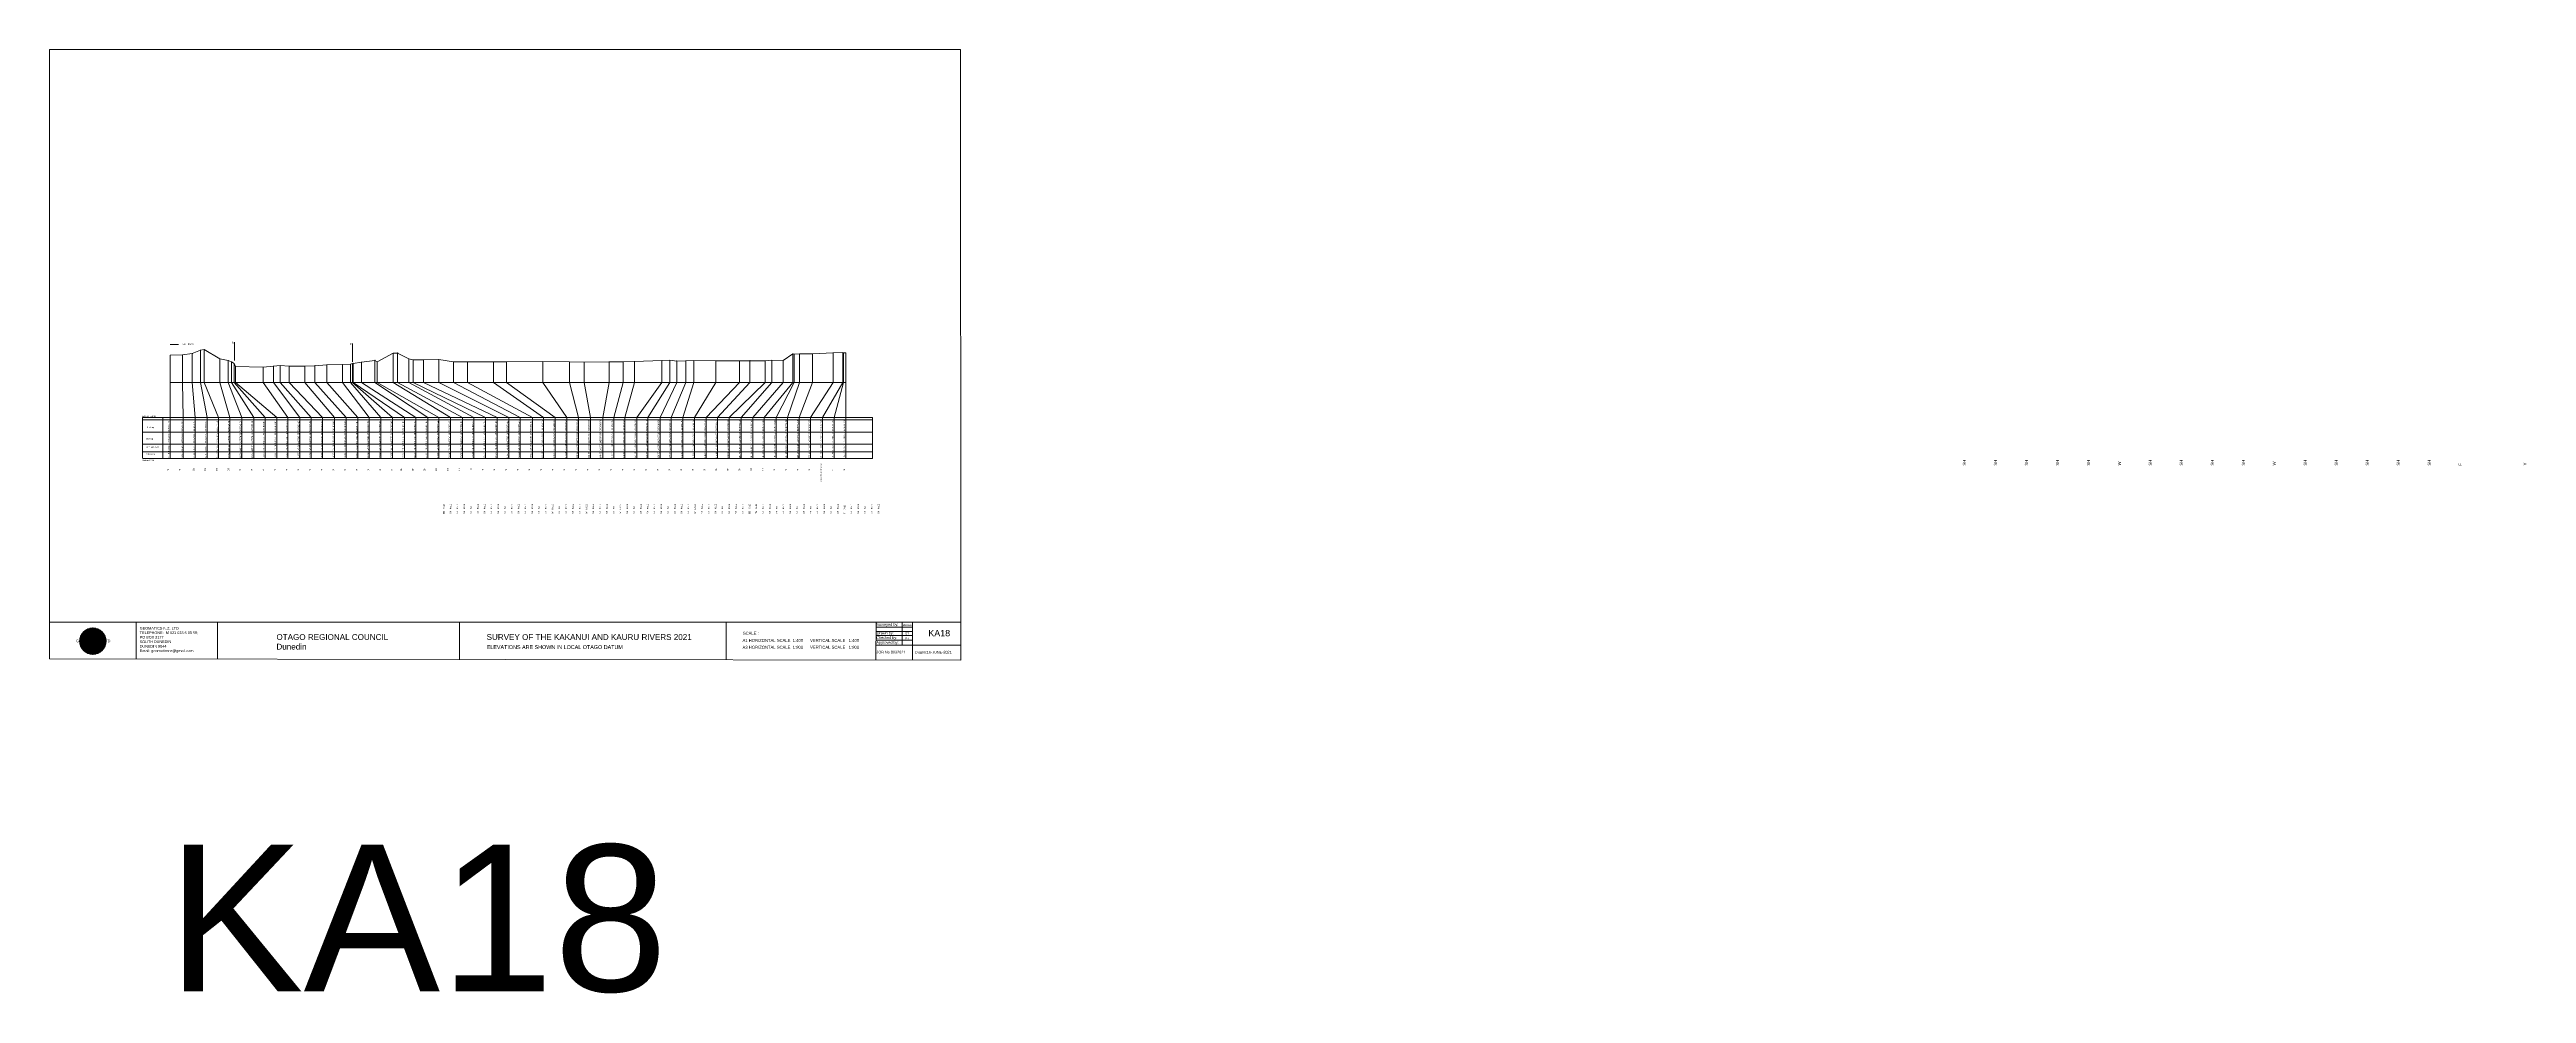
# Model space of a CAD drawing. Header units: millimetres. Extents: x -9371299 to 1075569, y -13754315 to 1425285150.
# Drawn here: x -549225 to 286305, y -64181 to 253963 of the extents above; entities that cross this region are included whole.
import ezdxf

# ---------------------------------------------------------------- set-up
doc = ezdxf.new("R2010")
doc.units = ezdxf.units.MM
doc.header["$PDMODE"] = 35
doc.header["$PDSIZE"] = 20
doc.layers.get('0').update_dxf_attribs({"lineweight": 0})
doc.layers.add('CODE', color=7, linetype='Continuous', lineweight=0)
doc.layers.add('geo', color=7, linetype='Continuous', lineweight=0)
doc.styles.get("Standard").update_dxf_attribs({"font": 'arial.ttf'})

# ---------------------------------------------------------------- blocks, each defined once
blk = doc.blocks.new('Geomatics_Circle_SPT')
at = {"layer": 'geo', "color": 2, "linetype": 'Continuous', "lineweight": 0}
for p, q in [((0, 25.2), (-25.2, 0)), ((-24.7, 4.9), (-4.9, 24.7)), ((-24.7, -4.9), (4.9, 24.7)), ((4.9, -24.7), (-24.7, 4.9)), ((-24.7, 0), (0, -24.7)), ((-9.7, 23.3), (-23.3, 9.6)), ((9.7, 23.3), (-23.3, -9.7)), ((-23.3, 9.7), (9.7, -23.3)), ((-21, 14), (-14, 21)), ((-21, -14), (14, 21)), ((14, -21), (-21, 14)), ((0, 0), (-17.8, 17.8)), ((0, 0), (-17.8, -17.8)), ((-14, 21), (21, -14)), ((21, 14), (-14, -21)), ((23.3, -9.7), (-9.7, 23.3)), ((-9.7, -23.3), (23.3, 9.7)), ((-4.9, 24.7), (24.7, -4.9)), ((24.7, 4.9), (-4.9, -24.7)), ((25.2, 0), (0, 25.2)), ((0, 0), (17.8, 17.8)), ((0, 0), (17.8, -17.8)), ((0, -24.8), (25.2, 0)), ((4.9, 24.7), (24.7, 4.9)), ((23.3, 9.7), (9.7, 23.3)), ((14, 21), (21, 14)), ((17.8, 18.1), (17.8, 18.1)), ((-4.9, -24.7), (-24.7, -4.9)), ((-23.3, -9.7), (-9.7, -23.3)), ((-14, -21), (-21, -14)), ((-17.8, -17.8), (-17.8, -17.8)), ((24.7, -4.9), (4.9, -24.7)), ((4.9, -24.7), (4.9, -24.7)), ((9.7, -23.3), (23.3, -9.7)), ((21, -14), (14, -21)), ((18.1, -17.8), (18.1, -17.8))]:
    blk.add_line(p, q, dxfattribs=at)
at = {"layer": 'geo', "color": 1, "linetype": 'Continuous', "lineweight": 0}
for p, q in [((-25.2, 0), (9.7, 23.3)), ((-25.2, 0), (-9.6, 23.3)), ((-25.2, 0), (23.3, 9.7)), ((-25.2, 0), (-23.3, 9.7)), ((-23.3, -9.7), (-25.2, 0)), ((-9.6, -23.3), (-25.2, 0)), ((9.7, -23.3), (-25.2, 0)), ((-4.9, 24.8), (-24.7, -4.9)), ((4.9, 24.7), (-24.7, 4.9)), ((14, 21), (-24.7, -4.9)), ((-14, 21), (-24.7, 4.9)), ((21, 14), (-24.7, 4.9)), ((-21, 14), (-24.7, -4.9)), ((0, 0), (-24.7, 4.9)), ((-24.7, 4.9), (-21, -14)), ((-24.7, 4.9), (-4.9, -24.7)), ((-24.7, 4.9), (14, -21)), ((-24.7, 4.9), (-24.7, 4.9)), ((0, 0), (-24.7, -4.9)), ((-23.3, 9.7), (0, 25.2)), ((-23.3, -9.6), (0, 25.2)), ((-23.3, -9.6), (17.8, 17.8)), ((-23.3, 9.7), (-17.8, 17.9)), ((-23.3, -9.6), (-17.8, 17.9)), ((-23.3, 9.7), (17.8, 17.8)), ((-17.8, -17.8), (-23.3, 9.7)), ((0, -25.2), (-23.3, 9.7)), ((-23.3, 9.7), (17.8, -17.8)), ((-23.3, 9.7), (25.2, 0)), ((-23.3, 9.4), (-23.3, 9.4)), ((-23.3, -9.7), (25.2, 0)), ((4.9, 24.8), (-21, -14)), ((-4.9, 24.7), (-21, 14)), ((14, 21), (-21, 14)), ((-14, 21), (-21, -14)), ((0, 0), (-21, 14)), ((-21, 14), (-14, -21)), ((-21, 14), (4.9, -24.7)), ((-21, 14), (-21, 14)), ((24.7, 4.9), (-21, 14)), ((0, 0), (-21, -14)), ((-17.9, 17.6), (-17.9, 17.6)), ((-17.8, 17.8), (9.7, 23.3)), ((-17.8, 17.8), (-9.6, 23.3)), ((-17.8, -17.8), (9.7, 23.3)), ((-17.8, -17.8), (-9.7, 23.3)), ((-9.7, -23.3), (-17.8, 17.8)), ((-17.8, 17.8), (9.7, -23.3)), ((-17.8, 17.8), (23.3, -9.6)), ((-17.8, 17.8), (23.3, 9.7)), ((-17.8, -17.8), (23.3, 9.7)), ((4.9, 24.7), (-14, 21)), ((-4.9, 24.7), (-14, -20.9)), ((0, 0), (-14, 21)), ((-14, 21), (-4.9, -24.7)), ((-14, 21), (-14, 21)), ((24.7, -4.9), (-14, 21)), ((21, 14), (-14, 21)), ((-14, -21), (24.7, 4.9)), ((0, 0), (-14, -21)), ((-9.8, 23.1), (-9.8, 23.1)), ((-9.7, 23.3), (0, 25.2)), ((-9.7, 23.3), (0, -25.2)), ((-9.7, -23.3), (0, 25.2)), ((-9.6, 23.3), (17.8, -17.8)), ((-9.6, 23.3), (25.2, 0)), ((-9.6, 23.3), (17.8, 17.8)), ((-9.6, -23.3), (17.8, 17.9)), ((25.2, 0), (-9.6, -23.3)), ((0, 0), (-4.9, 24.7)), ((-4.9, 24.7), (-4.9, 24.7)), ((21, -14), (-4.9, 24.7)), ((24.8, 4.9), (-4.9, 24.7)), ((14, 21), (-4.9, 24.7)), ((-4.9, -24.7), (21, 14)), ((0, 0), (-4.9, -24.7)), ((-0.2, 25.1), (-0.2, 25.1)), ((0, 25.2), (9.7, -23.3)), ((0, 25.2), (23.3, -9.7)), ((0, 25.2), (23.3, 9.7)), ((0, 25.2), (9.7, 23.3)), ((0, 0), (4.9, 24.7)), ((0, -25.2), (9.7, 23.3)), ((0, 0), (14, 21)), ((0, 0), (21, 14)), ((23.3, 9.7), (0, -25.2)), ((0, 0), (24.8, 4.9)), ((0, 0), (4.9, -24.7)), ((0, 0), (14, -21)), ((0, 0), (21, -14)), ((0, 0), (24.8, -4.9)), ((21, 14), (4.9, 24.8)), ((14, -21), (4.9, 24.7)), ((24.7, -4.9), (4.9, 24.7)), ((4.9, 24.7), (4.9, 24.7)), ((4.9, -24.7), (14, 21)), ((4.9, -24.7), (24.7, 4.9)), ((9.4, 23.3), (9.4, 23.3)), ((9.7, 23.3), (17.8, -17.8)), ((9.7, 23.3), (25.2, 0)), ((9.7, 23.3), (17.8, 17.9)), ((17.8, 17.8), (9.7, -23.3)), ((25.2, 0), (9.7, -23.3)), ((21, -14), (14, 21)), ((24.7, 4.9), (14, 21)), ((14, 21), (14, 21)), ((14, -21), (21, 14)), ((17.6, 17.9), (17.6, 17.9)), ((17.8, 17.8), (23.3, -9.7)), ((17.8, 17.8), (23.3, 9.7)), ((23.3, 9.7), (17.8, -17.8)), ((24.7, -4.9), (21, 14)), ((21, 14), (21, 14)), ((21, -14), (24.7, 4.9)), ((23.1, 9.8), (23.1, 9.8)), ((23.3, 9.7), (25.2, 0)), ((25.2, 0), (23.3, -9.6)), ((24.7, 4.9), (24.7, 4.9)), ((25.1, 0.2), (25.1, 0.2)), ((-25.2, 0), (23.3, -9.7)), ((-25.1, -0.2), (-25.1, -0.2)), ((-24.7, -4.9), (-24.7, -4.9)), ((-24.7, -4.9), (-14, -21)), ((-24.7, -4.9), (4.9, -24.7)), ((-24.7, -4.9), (21, -14)), ((-17.8, -17.8), (-23.3, -9.7)), ((0, -25.2), (-23.3, -9.6)), ((17.8, -17.8), (-23.3, -9.6)), ((-23.1, -9.8), (-23.1, -9.8)), ((-21, -14), (24.7, -4.9)), ((-21, -14), (-21, -14)), ((-21, -14), (-4.9, -24.7)), ((-21, -14), (14, -21)), ((23.3, -9.7), (-17.8, -17.8)), ((-9.6, -23.3), (-17.8, -17.8)), ((9.7, -23.3), (-17.8, -17.8)), ((-17.6, -17.9), (-17.6, -17.9)), ((-14, -21), (21, -14)), ((-14, -21), (-14, -21)), ((-14, -21), (4.9, -24.7)), ((17.8, -17.8), (-9.7, -23.3)), ((0, -25.2), (-9.7, -23.3)), ((-9.4, -23.3), (-9.4, -23.3)), ((-4.9, -24.7), (24.7, -4.9)), ((-4.9, -24.7), (14, -21)), ((-4.9, -24.7), (-4.9, -24.7)), ((23.3, -9.6), (0, -25.2)), ((9.7, -23.3), (0, -25.2)), ((0.2, -25.1), (0.2, -25.1)), ((4.9, -24.7), (21, -14)), ((4.9, -24.7), (4.9, -24.7)), ((17.8, -17.8), (9.7, -23.3)), ((9.8, -23.1), (9.8, -23.1)), ((14, -21), (24.7, -4.9)), ((14, -21), (14, -21)), ((23.3, -9.6), (17.8, -17.8)), ((17.9, -17.6), (17.9, -17.6)), ((21, -14), (21, -14)), ((23.3, -9.4), (23.3, -9.4)), ((24.7, -4.9), (24.7, -4.9))]:
    blk.add_line(p, q, dxfattribs=at)
at = {"layer": 'geo', "color": 114, "linetype": 'Continuous', "lineweight": 0}
for p, q in [((17.9, 17.8), (-25.2, 0)), ((-24.7, 4.9), (14, 21)), ((-24.7, -4.9), (21, 14)), ((-14, -21), (-24.7, 4.9)), ((9.7, 23.3), (-23.3, 9.7)), ((0, 0), (-23.3, 9.7)), ((-23.3, 9.7), (-9.7, -23.3)), ((0, 0), (-23.3, -9.7)), ((-4.9, -24.7), (-21, 14)), ((-20.9, 14), (4.9, 24.7)), ((24.8, 4.9), (-20.9, -14)), ((0, 25.2), (-17.8, 17.8)), ((-17.8, 17.8), (0, -25.2)), ((-14, 21), (-4.9, 24.7)), ((4.9, -24.7), (-14, 21)), ((0, 0), (-9.7, 23.3)), ((0, 0), (-9.7, -23.3)), ((-4.9, 24.7), (14, -21)), ((17.8, -17.8), (0, 25.2)), ((0, 0), (9.7, 23.3)), ((0, 0), (23.3, 9.7)), ((0, 0), (9.7, -23.3)), ((0, 0), (23.3, -9.7)), ((4.9, 24.7), (21, -14)), ((23.3, -9.7), (9.7, 23.3)), ((14, 21), (24.7, -4.9)), ((25.2, 0), (17.8, 17.8)), ((21, 14), (24.7, 4.9)), ((-25.2, 0), (-17.8, -17.8)), ((-21, -14), (-24.7, -4.9)), ((-17.8, -17.8), (25.2, 0)), ((24.8, -4.9), (-14, -21)), ((-9.6, -23.3), (23.3, -9.7)), ((21, -14), (-4.9, -24.8)), ((0, -25.2), (17.9, -17.8)), ((14, -21), (4.9, -24.8))]:
    blk.add_line(p, q, dxfattribs=at)
at = {"layer": 'geo', "color": 250, "linetype": 'Continuous', "lineweight": 0}
for p, q in [((0, 0), (-25.2, 0)), ((24.7, 4.9), (-24.7, 4.9)), ((-24.7, 4.9), (-24.7, -4.9)), ((-23.3, 9.7), (23.3, 9.7)), ((-23.3, 9.7), (-23.3, 9.7)), ((-23.3, -9.7), (-23.3, 9.7)), ((21, 14), (-21, 14)), ((-21, 14), (-21, -14)), ((-17.8, 17.8), (17.8, 17.8)), ((-17.8, -17.8), (-17.8, 17.8)), ((-14, 21), (-14, 21)), ((14, 21), (-14, 21)), ((-14, 20.9), (-14, -21)), ((-9.7, 23.3), (9.7, 23.3)), ((-9.7, -23.3), (-9.7, 23.3)), ((-4.9, 24.7), (4.9, 24.7)), ((-4.9, 24.7), (-4.9, -24.7)), ((0, 0), (0, 25.2)), ((0, 0), (0, -25.2)), ((0, 0), (25.2, 0)), ((4.9, 24.7), (4.9, -24.7)), ((9.7, -23.3), (9.7, 23.3)), ((14, 21), (14, -21)), ((17.8, -17.8), (17.8, 17.8)), ((21, 14), (21, 14)), ((21, -14), (21, 14)), ((23.3, 9.7), (23.3, -9.7)), ((24.7, 4.9), (24.7, 4.9)), ((24.7, -4.9), (24.7, 4.9)), ((-24.7, -4.9), (24.7, -4.9)), ((23.3, -9.7), (-23.3, -9.7)), ((-21, -14), (21, -14)), ((17.8, -17.8), (-17.8, -17.8)), ((-14, -21), (14, -21)), ((9.7, -23.3), (-9.7, -23.3)), ((-4.9, -24.7), (4.9, -24.7))]:
    blk.add_line(p, q, dxfattribs=at)
blk = doc.blocks.new('GeomaticsNZ TITLE BLOCK')
at = {"color": 7, "linetype": 'Continuous', "lineweight": 0}
for p, q in [((0, 94.9), (0, 1579.2)), ((0, 1579.2), (2363.4, 1579.2)), ((2363.4, 1579.2), (2364, 94.9)), ((2364, 94.9), (0, 94.9)), ((0, 94.9), (0, 0)), ((15.9, 94.9), (2364, 94.9)), ((224.3, 95.2), (224.3, -0.3)), ((2364, 94.9), (382.6, 94.9)), ((435.8, 95.2), (435.8, -0.7)), ((1063.4, 94.9), (1063.4, -2.4)), ((1755.4, 94.9), (1755.4, -2.6)), ((2143.9, 94.9), (2143.7, -3)), ((2143.9, 81.9), (2238.6, 81.7)), ((2143.9, 71), (2238.6, 71)), ((2211.5, 94.9), (2211.5, 36.1)), ((2238.6, 94.8), (2238.6, -3.2)), ((2364, -3.5), (2364, 94.9)), ((0, 0), (2364, -3.5)), ((2143.6, 60.4), (2238.6, 60.4)), ((2143.8, 48.6), (2238.6, 48.6)), ((2143.8, 35.4), (2364, 35.3))]:
    blk.add_line(p, q, dxfattribs=at)
at = {"color": 7, "linetype": 'Continuous', "lineweight": 0, "xscale": 1.36, "yscale": 1.36, "zscale": 1.36}
blk.add_blockref('Geomatics_Circle_SPT', (112.4, 45.7), dxfattribs=at)
at = {"color": 7, "linetype": 'Continuous', "lineweight": 0}
for s, p in [('PK&RR', (2213.2, 84.8)), ('ST', (2220.3, 63.6)), ('PK', (2220.4, 50.6))]:
    blk.add_text(s, height=5, dxfattribs=at).set_placement(p)
at = {"color": 7, "linetype": 'Continuous', "lineweight": 0, "attachment_point": 1}
for s, width, heights, insert, char_height in [('{\\C256;GEOMATICS N.Z. LTD                   \\PTELEPHONE:  M 021 023 6 00 55;\\PPO BOX 2177\\PSOUTH DUNEDIN\\PDUNEDIN 9044\\PEmail: geomaticsnz@gmail.com}', 3535.727, [94.7], (234, 82.7), 7), ('{\\C256;Surveyed by:}', 3535.727, [0], (2144.7, 92.4), 7), ('{\\C256;Drawn by:}', 3535.727, [0], (2145.8, 70.4), 7), ('{\\C256;Geomatics N.Z. LTD                   }', 125.079, [15.8], (68.8, 49.9), 7), ('{\\C256;OTAGO REGIONAL COUNCIL\\PDunedin}', 3535.727, [0], (588.6, 64), 15), ('{\\C256;SURVEY OF THE KAKANUI AND KAURU RIVERS 2021}', 3535.727, [0], (1133.8, 64), 15), ('{\\C256;ELEVATIONS ARE SHOWN IN LOCAL OTAGO DATUM}', 3535.727, [0], (1134.1, 35.4), 10), ('{\\C256;Approved by:}', 3535.727, [0], (2144.7, 45.9), 7), ('{\\C256;Checked by:}', 3535.727, [0], (2144.7, 58.6), 7), ('{\\C256;JOB No 0032021}', 3535.727, [0], (2145.3, 20.8), 7), ('{\\C256;Drawn:16-JUNE-2021}', 3535.727, [0], (2244.7, 20.7), 7)]:
    blk.add_mtext_dynamic_manual_height_columns(s, width=width, gutter_width=159, heights=heights, dxfattribs=dict(at, insert=insert, char_height=char_height))

msp = doc.modelspace()

# ---------------------------------------------------------------- linework, layer by layer
at = {"color": 1, "lineweight": 0}
msp.add_line((-508578, 154508), (-505672, 154508), dxfattribs=at)
at = {"color": 7, "lineweight": 0}
for p, q in [((-508566, 150972), (-508566, 116176)), ((-486855, 149206), (-486855, 155384)), ((-447049, 148748), (-447049, 154927)), ((-280620, 151772), (-280620, 116176)), ((-504350, 141703), (-504138, 130000)), ((-501066, 141703), (-500102, 130000)), ((-498350, 141703), (-496080, 130000)), ((-497077, 141703), (-492201, 130000)), ((-491828, 141703), (-488362, 130000)), ((-489004, 141703), (-484340, 130000)), ((-487819, 141703), (-480325, 130000)), ((-486961, 141703), (-476507, 130000)), ((-486451, 141703), (-472582, 130000)), ((-477183, 141703), (-468791, 130000)), ((-473662, 141703), (-464787, 130000)), ((-471407, 141703), (-460917, 130000)), ((-468398, 141703), (-457104, 130000)), ((-463101, 141703), (-453147, 130000)), ((-459687, 141703), (-449118, 130000)), ((-455729, 141703), (-445250, 130000)), ((-450386, 141703), (-441398, 130000)), ((-447685, 141703), (-437449, 130000)), ((-447063, 141703), (-433537, 130000)), ((-446857, 141703), (-429508, 130000)), ((-443986, 141703), (-425643, 130000)), ((-439454, 141703), (-421658, 130000)), ((-438706, 141703), (-417852, 130000)), ((-433283, 141703), (-413954, 130000)), ((-431799, 141703), (-409960, 130000)), ((-428028, 141703), (-406138, 130000)), ((-426582, 141703), (-402193, 130000)), ((-423134, 141703), (-398221, 130000)), ((-417949, 141703), (-394332, 130000)), ((-412919, 141703), (-390450, 130000)), ((-408258, 141703), (-386342, 130000)), ((-399457, 141703), (-382593, 130000)), ((-395129, 141703), (-378662, 130000)), ((-382849, 141703), (-374725, 130000)), ((-373799, 141703), (-370831, 130000)), ((-368909, 141703), (-366788, 130000)), ((-360487, 141703), (-362636, 130000)), ((-355732, 141703), (-358852, 130000)), ((-351947, 141703), (-355132, 130000)), ((-342649, 141703), (-351151, 130000)), ((-339981, 141703), (-347391, 130000)), ((-337664, 141703), (-343262, 130000)), ((-334614, 141703), (-339502, 130000)), ((-331905, 141703), (-335652, 130000)), ((-324498, 141703), (-331626, 130000)), ((-316520, 141703), (-327717, 130000)), ((-312956, 141703), (-323875, 130000)), ((-307846, 141703), (-319916, 130000)), ((-305603, 141703), (-315954, 130000)), ((-301762, 141703), (-311938, 130000)), ((-298505, 141703), (-308214, 130000)), ((-298040, 141703), (-304069, 130000)), ((-296209, 141703), (-300254, 130000)), ((-291872, 141703), (-296344, 130000)), ((-284929, 141703), (-292506, 130000)), ((-281651, 141703), (-288525, 130000)), ((-281372, 141703), (-284525, 130000)), ((-517889, 130000), (-517889, 129453)), ((-510987, 130000), (-510987, 116176)), ((-308214, 130000), (-308214, 116176)), ((-304069, 130000), (-304069, 116176)), ((-300254, 130000), (-300254, 116176)), ((-296344, 130000), (-296344, 116176)), ((-292506, 130000), (-292506, 116176)), ((-288525, 130000), (-288525, 116176)), ((-284525, 130000), (-284525, 116176)), ((-271576, 130000), (-271576, 116176))]:
    msp.add_line(p, q, dxfattribs=at)
at = {"lineweight": 0}
for p, q in [((-504350, 151102), (-504350, 141703)), ((-501066, 151482), (-501066, 141703)), ((-498350, 152672), (-498350, 141703)), ((-497077, 152832), (-497077, 141703)), ((-433283, 151652), (-433283, 141703)), ((-431799, 151672), (-431799, 141703)), ((-298505, 151462), (-298505, 141703)), ((-298040, 151312), (-298040, 141703)), ((-296209, 151392), (-296209, 141703)), ((-291872, 151422), (-291872, 141703)), ((-284929, 151692), (-284929, 141703)), ((-281651, 151882), (-281651, 141703)), ((-281372, 151702), (-281372, 141703)), ((-491828, 149742), (-491828, 141703)), ((-489004, 149212), (-489004, 141703)), ((-487819, 148702), (-487819, 141703)), ((-486961, 148172), (-486961, 141703)), ((-486451, 147162), (-486451, 141703)), ((-477183, 146882), (-477183, 141703)), ((-473662, 147302), (-473662, 141703)), ((-471407, 147432), (-471407, 141703)), ((-468398, 147202), (-468398, 141703)), ((-463101, 147262), (-463101, 141703)), ((-459687, 147412), (-459687, 141703)), ((-455729, 147672), (-455729, 141703)), ((-450386, 147792), (-450386, 141703)), ((-447685, 147932), (-447685, 141703)), ((-447063, 148142), (-447063, 141703)), ((-446857, 148192), (-446857, 141703)), ((-443986, 148652), (-443986, 141703)), ((-439454, 149202), (-439454, 141703)), ((-438706, 148762), (-438706, 141703)), ((-428028, 149722), (-428028, 141703)), ((-426582, 149382), (-426582, 141703)), ((-423134, 149382), (-423134, 141703)), ((-417949, 149462), (-417949, 141703)), ((-412919, 148692), (-412919, 141703)), ((-408258, 148692), (-408258, 141703)), ((-399457, 148672), (-399457, 141703)), ((-395129, 148702), (-395129, 141703)), ((-382849, 148792), (-382849, 141703)), ((-373799, 148732), (-373799, 141703)), ((-368909, 148602), (-368909, 141703)), ((-360487, 148722), (-360487, 141703)), ((-355732, 148682), (-355732, 141703)), ((-351947, 148772), (-351947, 141703)), ((-342649, 149152), (-342649, 141703)), ((-339981, 149272), (-339981, 141703)), ((-337664, 148972), (-337664, 141703)), ((-334614, 149092), (-334614, 141703)), ((-331905, 149112), (-331905, 141703)), ((-324498, 149052), (-324498, 141703)), ((-316520, 149022), (-316520, 141703)), ((-312956, 149102), (-312956, 141703)), ((-307846, 149102), (-307846, 141703)), ((-305603, 149282), (-305603, 141703)), ((-301762, 149122), (-301762, 141703)), ((-508566, 141703), (-280620, 141703))]:
    msp.add_line(p, q, dxfattribs=at)
at = {"color": 7, "lineweight": 0, "transparency": 33554687}
for p, q in [((-517889, 130000), (-271576, 130000)), ((-517889, 129453), (-517889, 116303)), ((-517889, 129154), (-271576, 129154)), ((-504138, 130000), (-504138, 116176)), ((-500102, 130000), (-500102, 116176)), ((-496080, 130000), (-496080, 116176)), ((-492201, 130000), (-492201, 116176)), ((-488362, 130000), (-488362, 116176)), ((-484340, 130000), (-484340, 116176)), ((-480325, 130000), (-480325, 116176)), ((-476507, 130000), (-476507, 116176)), ((-472582, 130000), (-472582, 116176)), ((-468791, 130000), (-468791, 116176)), ((-464787, 130000), (-464787, 116176)), ((-460917, 130000), (-460917, 116176)), ((-457104, 130000), (-457104, 116176)), ((-453147, 130000), (-453147, 116176)), ((-449118, 130000), (-449118, 116176)), ((-445250, 130000), (-445250, 116176)), ((-441398, 130000), (-441398, 116176)), ((-437449, 130000), (-437449, 116176)), ((-433537, 130000), (-433537, 116176)), ((-429508, 130000), (-429508, 116176)), ((-425643, 130000), (-425643, 116176)), ((-421658, 130000), (-421658, 116176)), ((-417852, 130000), (-417852, 116176)), ((-413954, 130000), (-413954, 116176)), ((-409960, 130000), (-409960, 116176)), ((-406138, 130000), (-406138, 116176)), ((-402193, 130000), (-402193, 116176)), ((-398221, 130000), (-398221, 116176)), ((-394332, 130000), (-394332, 116176)), ((-390450, 130000), (-390450, 116176)), ((-386342, 130000), (-386342, 116176)), ((-382593, 130000), (-382593, 116176)), ((-378662, 130000), (-378662, 116176)), ((-374725, 130000), (-374725, 116176)), ((-370831, 130000), (-370831, 116176)), ((-366788, 130000), (-366788, 116176)), ((-362636, 130000), (-362636, 116176)), ((-358852, 130000), (-358852, 116176)), ((-355132, 130000), (-355132, 116176)), ((-351151, 130000), (-351151, 116176)), ((-347391, 130000), (-347391, 116176)), ((-343262, 130000), (-343262, 116176)), ((-339502, 130000), (-339502, 116176)), ((-335652, 130000), (-335652, 116176)), ((-331626, 130000), (-331626, 116176)), ((-327717, 130000), (-327717, 116176)), ((-323875, 130000), (-323875, 116176)), ((-319916, 130000), (-319916, 116176)), ((-315954, 130000), (-315954, 116176)), ((-312012, 130000), (-312012, 116176)), ((-517889, 125031), (-271576, 125031)), ((-517889, 120970), (-271576, 120970)), ((-517889, 118366), (-271576, 118366)), ((-517889, 116176), (-271576, 116176))]:
    msp.add_line(p, q, dxfattribs=at)
at = {"color": 1, "lineweight": 0}
msp.add_lwpolyline([(-508566, 150972), (-504350, 151102), (-501066, 151482), (-498350, 152672), (-497077, 152832), (-491828, 149742), (-489004, 149212), (-487819, 148702), (-486961, 148172), (-486451, 147162), (-477183, 146882), (-473662, 147302), (-471407, 147432), (-468398, 147202), (-463101, 147262), (-459687, 147412), (-455729, 147672), (-450386, 147792), (-447685, 147932), (-447063, 148142), (-446857, 148192), (-443986, 148652), (-439454, 149202), (-438706, 148762), (-433283, 151652), (-431799, 151672), (-428028, 149722), (-426582, 149382), (-423134, 149382), (-417949, 149462), (-412919, 148692), (-408258, 148692), (-399457, 148672), (-395129, 148702), (-382849, 148792), (-373799, 148732), (-368909, 148602), (-360487, 148722), (-355732, 148682), (-351947, 148772), (-342649, 149152), (-339981, 149272), (-337664, 148972), (-334614, 149092), (-331905, 149112), (-324498, 149052), (-316520, 149022), (-312956, 149102), (-307846, 149102), (-305603, 149282), (-301762, 149122), (-298505, 151462), (-298040, 151312), (-296209, 151392), (-291872, 151422), (-284929, 151692), (-281651, 151882), (-281372, 151702), (-280620, 151772)], dxfattribs=at)
at = {"color": 7, "lineweight": 0}
for p in [(-508566, 150972), (-504350, 151102), (-501066, 151482), (-498350, 152672), (-497077, 152832), (-433283, 151652), (-431799, 151672), (-298505, 151462), (-298040, 151312), (-296209, 151392), (-291872, 151422), (-284929, 151692), (-281651, 151882), (-281372, 151702), (-280620, 151772), (-491828, 149742), (-489004, 149212), (-487819, 148702), (-486961, 148172), (-486451, 147162), (-477183, 146882), (-473662, 147302), (-471407, 147432), (-468398, 147202), (-463101, 147262), (-459687, 147412), (-455729, 147672), (-450386, 147792), (-447685, 147932), (-446857, 148192), (-443986, 148652), (-439454, 149202), (-438706, 148762), (-428028, 149722), (-426582, 149382), (-423134, 149382), (-417949, 149462), (-412919, 148692), (-408258, 148692), (-399457, 148672), (-395129, 148702), (-382849, 148792), (-373799, 148732), (-368909, 148602), (-360487, 148722), (-355732, 148682), (-351947, 148772), (-342649, 149152), (-339981, 149272), (-337664, 148972), (-334614, 149092), (-331905, 149112), (-324498, 149052), (-316520, 149022), (-312956, 149102), (-307846, 149102), (-305603, 149282), (-301762, 149122)]:
    msp.add_point(p, dxfattribs=at)
at = {"color": 40, "lineweight": 0, "true_color": 0xf8d731}
msp.add_point((-447063, 148142), dxfattribs=at)

# ---------------------------------------------------------------- block references
at = {"color": 7, "lineweight": 0, "xscale": 130.037656131007, "yscale": 130.037656131007, "zscale": 130.037656131007}
msp.add_blockref('GeomaticsNZ TITLE BLOCK', (-549225, 48603), dxfattribs=at)

# ---------------------------------------------------------------- texts
at = {"color": 7, "lineweight": 0, "transparency": 33554687}
for s, height, p in [('Ground Level', 473.07, (-504386, 154508)), ('DATUM 130.00', 473.07, (-517956, 130136)), ('Northing', 473.1, (-516445, 126387)), ('Ground Level', 473.07, (-516497, 119739)), ('Chainage', 473.1, (-516495, 117414)), ('Easting', 473.1, (-516514, 122528)), ('Section KA18', 473.07, (-517956, 115258))]:
    msp.add_text(s, height=height, dxfattribs=at).set_placement(p)
at = {"color": 7, "lineweight": 0}
for s, p in [('  -1.20  150.97  1427583.44  5005957.71', (-508788, 116030)), ('  3.01  151.10   1427582.02  5005954.58', (-504147, 116022)), ('  6.30  151.48   1427581.08  5005951.22', (-500230, 116025)), ('  9.01  152.67   1427579.70  5005948.88', (-496313, 116023)), ('  10.29  152.83  1427579.95  5005947.33', (-492396, 115976)), ('  15.54  149.74  1427576.32  5005943.30', (-488479, 115976)), ('  18.36  149.21  1427574.78  5005940.93', (-484562, 115976)), ('  19.54  148.70  1427574.16  5005939.92', (-480645, 115976)), ('  20.40  148.17  1427573.93  5005939.06', (-476728, 116031)), ('  20.91  147.16  1427573.69  5005938.61', (-472811, 116031)), ('  30.18  146.88  1427569.29  5005930.45', (-468894, 116022)), ('  33.70  147.30  1427566.35  5005928.10', (-464977, 116022)), ('  35.96  147.43  1427565.66  5005925.88', (-461060, 116022)), ('  38.96  147.20  1427565.06  5005922.75', (-457143, 116022)), ('  44.26  147.26  1427561.50  5005918.69', (-453226, 116043)), ('  47.68  147.41  1427559.25  5005916.06', (-449310, 116043)), ('  51.63  147.67  1427556.98  5005912.81', (-445393, 116023)), ('  56.98  147.79  1427555.07  5005907.72', (-441476, 116023)), ('  59.68  147.93  1427553.32  5005905.62', (-437559, 116023)), ('  60.30  148.14  1427553.01  5005905.08', (-433642, 116025)), ('  60.51  148.19  1427552.86  5005904.93', (-429725, 116025)), ('  63.38  148.65  1427551.68  5005902.29', (-425808, 116025)), ('  67.91  149.20  1427550.61  5005897.67', (-421891, 116025)), ('  68.66  148.76  1427549.51  5005897.44', (-417974, 116025)), ('  74.08  151.65  1427546.16  5005893.12', (-414058, 116019)), ('  75.56  151.67  1427545.46  5005891.81', (-410141, 116019)), ('  79.34  149.72  1427543.80  5005888.41', (-406224, 116019)), ('  80.78  149.38  1427542.92  5005887.25', (-402307, 116023)), ('  84.23  149.38  1427541.56  5005884.05', (-398390, 116023)), ('  89.41  149.46  1427538.29  5005879.96', (-394473, 116023)), ('  94.44  148.69  1427536.10  5005875.41', (-390556, 116023)), ('  99.11  148.69  1427533.37  5005871.61', (-386639, 116023)), (' 107.91  148.67  1427528.63  5005864.19', (-382722, 115976)), (' 112.23  148.70  1427527.21  5005860.00', (-378805, 115976)), (' 124.51  148.79  1427520.52  5005849.69', (-374888, 115976)), (' 133.56  148.73  1427515.93  5005841.89', (-370971, 115976)), (' 138.45  148.60  1427513.19  5005837.83', (-367054, 115976)), (' 146.88  148.72  1427508.87  5005830.60', (-363137, 115976)), (' 151.63  148.68  1427506.53  5005826.46', (-359220, 115976)), (' 155.42  148.77  1427504.91  5005823.02', (-355303, 115976)), (' 164.71  149.15  1427499.65  5005815.33', (-351386, 115976)), (' 167.38  149.27  1427498.13  5005813.13', (-347469, 115976)), (' 169.70  148.97  1427497.38  5005810.88', (-343552, 115976)), (' 172.75  149.09  1427495.97  5005808.17', (-339635, 115976)), (' 175.46  149.11  1427494.52  5005805.88', (-335718, 115976)), (' 182.87  149.05  1427491.28  5005799.19', (-331802, 115976)), (' 190.84  149.02  1427486.97  5005792.47', (-327885, 115976)), (' 194.41  149.10  1427484.79  5005789.62', (-323968, 115976)), (' 199.52  149.10  1427482.09  5005785.28', (-320051, 115976)), (' 201.76  149.28  1427480.83  5005783.42', (-316135, 116031)), (' 205.60  149.12  1427478.43  5005780.38', (-312218, 116031)), (' 208.86  151.46  1427477.15  5005777.35', (-308301, 116031)), (' 209.32  151.31  1427477.03  5005776.88', (-304384, 116031)), (' 211.15  151.39  1427476.19  5005775.25', (-300467, 116031)), (' 215.49  151.42  1427473.96  5005771.53', (-296550, 116031)), (' 222.43  151.69  1427470.23  5005765.67', (-292633, 116031)), (' 225.71  151.88  1427470.27  5005761.84', (-288716, 116031)), (' 225.99  151.70  1427467.35  5005763.25', (-284799, 116031)), (' 226.74  151.77  1427467.57  5005762.24', (-280882, 116031))]:
    msp.add_text(s, height=500, rotation=90, dxfattribs=at).set_placement(p)
for s, height, p in [('A1 HORIZONTAL SCALE  1:400      VERTICAL SCALE   1:400 ', 1005.54, (-315462, 54313)), ('A3 HORIZONTAL SCALE  1:800      VERTICAL SCALE   1:800', 1005.54, (-315462, 51989)), ('SCALE :  ', 1005.5, (-315362, 56707)), ('KA18', 2154.7, (-252793, 56181)), ('KA18', 49394.5, (-509533, -63480))]:
    msp.add_text(s, height=height, dxfattribs=at).set_placement(p)
at = {"color": 7, "lineweight": 0, "char_height": 500, "attachment_point": 1, "rotation": 90}
for insert in [(-487643, 154843), (-447836, 154385)]:
    msp.add_mtext_dynamic_manual_height_columns('W', width=4277.93, gutter_width=12.5, heights=[0], dxfattribs=dict(at, insert=insert))
at = {"layer": 'CODE', "color": 7, "lineweight": 0}
for s, p in [('SH', (-509007, 111949)), ('SH', (-505069, 111949)), ('BB', (-500390, 111929)), ('TB', (-496470, 111964)), ('TB', (-492549, 111964)), ('BB', (-488629, 111929)), ('SH', (-484700, 111949)), ('SH', (-480763, 111949)), ('W', (-476834, 111972)), ('SH', (-472905, 111949)), ('SH', (-468968, 111949)), ('SH', (-465031, 111949)), ('SH', (-461093, 111949)), ('SH', (-457156, 111949)), ('SH', (-453218, 111949)), ('SH', (-449281, 111949)), ('SH', (-445344, 111949)), ('SH', (-441406, 111949)), ('SH', (-437469, 111949)), ('W', (-433540, 111972)), ('SH', (-430362, 111949)), ('SH', (-426425, 111949)), ('SH', (-422488, 111949)), ('BB', (-418559, 111929)), ('TB', (-414638, 111964)), ('TB', (-410718, 111964)), ('BB', (-406798, 111929)), ('SH', (-402869, 111949)), ('SH', (-398932, 111949)), ('SH', (-394994, 111949)), ('SH', (-391057, 111949)), ('SH', (-387120, 111949)), ('SH', (-383182, 111949)), ('SH', (-379245, 111949)), ('SH', (-375308, 111949)), ('SH', (-371370, 111949)), ('SH', (-367433, 111949)), ('SH', (-363496, 111949)), ('SH', (-359558, 111949)), ('SH', (-355621, 111949)), ('SH', (-351684, 111949)), ('SH', (-347746, 111949)), ('SH', (-343809, 111949)), ('SH', (-339872, 111949)), ('SH', (-335934, 111949)), ('SH', (-331997, 111949)), ('SH', (-328060, 111949)), ('SH', (-324122, 111949)), ('SH', (-320185, 111949)), ('SH', (-316248, 111949)), ('BB', (-312319, 111929)), ('TB', (-308399, 111964)), ('SH', (-304470, 111949)), ('SH', (-300532, 111949)), ('SH', (-296595, 111949)), ('SH', (-292658, 111949)), ('BM-OCR-KA10-Obs', (-288720, 108106)), ('F', (-284791, 111923)), ('SH', (-280863, 111949)), ('BB   KA12', (-415981, 97494)), ('SH   KA12', (-413696, 97514)), ('SH   KA12', (-411403, 97514)), ('SH   KA12', (-409110, 97514)), ('SH   KA12', (-406817, 97514)), ('SH   KA12', (-404524, 97514)), ('SH   KA12', (-402231, 97514)), ('SH   KA12', (-399938, 97514)), ('SH   KA12', (-397644, 97514)), ('SH   KA12', (-395351, 97514)), ('SH   KA12', (-393058, 97514)), ('SH   KA12', (-390765, 97514)), ('SH   KA12', (-388472, 97514)), ('SH   KA12', (-386179, 97514)), ('SH   KA12', (-383886, 97514)), ('SH   KA12', (-381593, 97514)), ('W    KA12', (-379306, 97537)), ('SH   KA12', (-377021, 97514)), ('SH   KA12', (-374728, 97514)), ('SH   KA12', (-372435, 97514)), ('SH   KA12', (-370142, 97514)), ('W    KA12', (-367855, 97537)), ('SH   KA12', (-365570, 97514)), ('SH   KA12', (-363277, 97514)), ('SH   KA12', (-360984, 97514)), ('SH   KA12', (-358691, 97514)), ('W    KA12', (-356404, 97537)), ('SH   KA12', (-354119, 97514)), ('SH   KA12', (-351826, 97514)), ('SH   KA12', (-349533, 97514)), ('SH   KA12', (-347240, 97514)), ('SH   KA12', (-344947, 97514)), ('SH   KA12', (-342654, 97514)), ('SH   KA12', (-340361, 97514)), ('SH   KA12', (-338067, 97514)), ('SH   KA12', (-335774, 97514)), ('SH   KA12', (-333481, 97514)), ('W    KA12', (-331195, 97537)), ('SH   KA12', (-328910, 97514)), ('SH   KA12', (-326617, 97514)), ('SH   KA12', (-324323, 97514)), ('SH   KA12', (-322030, 97514)), ('SH   KA12', (-319737, 97514)), ('SH   KA12', (-317444, 97514)), ('SH   KA12', (-315151, 97514)), ('BB   KA12', (-312864, 97494)), ('TB   KA12', (-310586, 97529)), ('SH   KA12', (-308301, 97514)), ('SH   KA12', (-306008, 97514)), ('SH   KA12', (-303715, 97514)), ('SH   KA12', (-301422, 97514)), ('SH   KA12', (-299128, 97514)), ('SH   KA12', (-296835, 97514)), ('SH   KA12', (-294542, 97514)), ('SH   KA12', (-292249, 97514)), ('SH   KA12', (-289956, 97514)), ('SH   KA12', (-287663, 97514)), ('SH   KA12', (-285370, 97514)), ('SH   KA12', (-283077, 97514)), ('F    KA12', (-280790, 97488)), ('SH   KA12', (-278505, 97514)), ('SH   KA12', (-276212, 97514)), ('SH   KA12', (-273919, 97514)), ('SH   KA12', (-271626, 97514)), ('SH   KA12', (-269333, 97514))]:
    msp.add_text(s, height=500, rotation=90, dxfattribs=at).set_placement(p)
at = {"layer": 'CODE', "lineweight": 0}
for s, height, p in [('SH', 1005.5, (97188, 113744)), ('SH', 1005.5, (107649, 113744)), ('SH', 1005.5, (118110, 113744)), ('SH', 1005.5, (128571, 113744)), ('SH', 1005.5, (139033, 113744)), ('W', 1006, (149477, 113790)), ('SH', 1005.5, (159921, 113744)), ('SH', 1005.5, (170382, 113744)), ('SH', 1005.5, (180843, 113744)), ('SH', 1005.5, (191304, 113744)), ('W', 1006, (201748, 113790)), ('SH', 1005.5, (212192, 113744)), ('SH', 1005.5, (222653, 113744)), ('SH', 1005.5, (233115, 113744)), ('SH', 1005.5, (243576, 113744)), ('SH', 1005.5, (254037, 113744)), ('F', 1006, (264481, 113692)), ('Y', 1006, (286305, 113803))]:
    msp.add_text(s, height=height, rotation=90, dxfattribs=at).set_placement(p)

doc.saveas('drawing.dxf')
